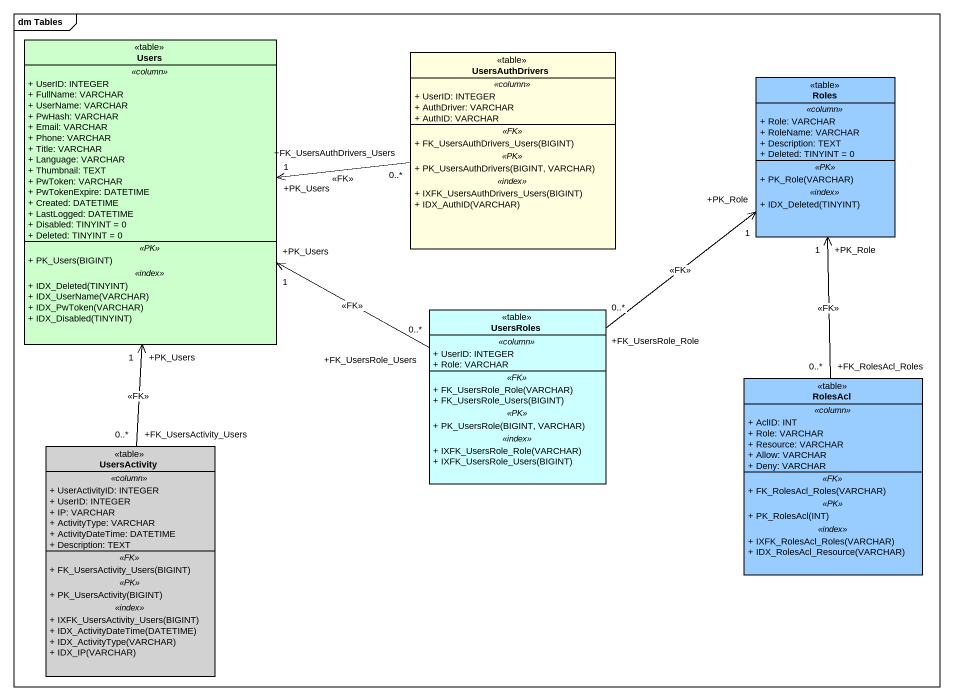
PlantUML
@startuml
mainframe dm Tables
hide circle
hide empty members
skinparam classAttributeIconSize 0
class Users <<table>> #CCFFCC {
  .. <<column>> ..
  + UserID: INTEGER
  + FullName: VARCHAR
  + UserName: VARCHAR
  + PwHash: VARCHAR
  + Email: VARCHAR
  + Phone: VARCHAR
  + Title: VARCHAR
  + Language: VARCHAR
  + Thumbnail: TEXT
  + PwToken: VARCHAR
  + PwTokenExpire: DATETIME
  + Created: DATETIME
  + LastLogged: DATETIME
  + Disabled: TINYINT = 0
  + Deleted: TINYINT = 0
  .. <<PK>> ..
  + PK_Users(BIGINT)
  .. <<index>> ..
  + IDX_Deleted(TINYINT)
  + IDX_UserName(VARCHAR)
  + IDX_PwToken(VARCHAR)
  + IDX_Disabled(TINYINT)
}
class UsersAuthDrivers <<table>> #FFFFE0 {
  .. <<column>> ..
  + UserID: INTEGER
  + AuthDriver: VARCHAR
  + AuthID: VARCHAR
  .. <<FK>> ..
  + FK_UsersAuthDrivers_Users(BIGINT)
  .. <<PK>> ..
  + PK_UsersAuthDrivers(BIGINT, VARCHAR)
  .. <<index>> ..
  + IXFK_UsersAuthDrivers_Users(BIGINT)
  + IDX_AuthID(VARCHAR)
}
class Roles <<table>> #99CCFF {
  .. <<column>> ..
  + Role: VARCHAR
  + RoleName: VARCHAR
  + Description: TEXT
  + Deleted: TINYINT = 0
  .. <<PK>> ..
  + PK_Role(VARCHAR)
  .. <<index>> ..
  + IDX_Deleted(TINYINT)
}
class UsersRoles <<table>> #CCFFFF {
  .. <<column>> ..
  + UserID: INTEGER
  + Role: VARCHAR
  .. <<FK>> ..
  + FK_UsersRole_Role(VARCHAR)
  + FK_UsersRole_Users(BIGINT)
  .. <<PK>> ..
  + PK_UsersRole(BIGINT, VARCHAR)
  .. <<index>> ..
  + IXFK_UsersRole_Role(VARCHAR)
  + IXFK_UsersRole_Users(BIGINT)
}
class RolesAcl <<table>> #99CCFF {
  .. <<column>> ..
  + AclID: INT
  + Role: VARCHAR
  + Resource: VARCHAR
  + Allow: VARCHAR
  + Deny: VARCHAR
  .. <<FK>> ..
  + FK_RolesAcl_Roles(VARCHAR)
  .. <<PK>> ..
  + PK_RolesAcl(INT)
  .. <<index>> ..
  + IXFK_RolesAcl_Roles(VARCHAR)
  + IDX_RolesAcl_Resource(VARCHAR)
}
class UsersActivity <<table>> #D2D2D2 {
  .. <<column>> ..
  + UserActivityID: INTEGER
  + UserID: INTEGER
  + IP: VARCHAR
  + ActivityType: VARCHAR
  + ActivityDateTime: DATETIME
  + Description: TEXT
  .. <<FK>> ..
  + FK_UsersActivity_Users(BIGINT)
  .. <<PK>> ..
  + PK_UsersActivity(BIGINT)
  .. <<index>> ..
  + IXFK_UsersActivity_Users(BIGINT)
  + IDX_ActivityDateTime(DATETIME)
  + IDX_ActivityType(VARCHAR)
  + IDX_IP(VARCHAR)
}
UsersAuthDrivers "+FK_UsersAuthDrivers_Users\n0..*" -left-> "+PK_Users\n1" Users : <<FK>>
UsersRoles "+FK_UsersRole_Users\n0..*" -left-> "+PK_Users\n1" Users : <<FK>>
UsersRoles "+FK_UsersRole_Role\n0..*" -up-> "+PK_Role\n1" Roles : <<FK>>
RolesAcl "+FK_RolesAcl_Roles\n0..*" -up-> "+PK_Role\n1" Roles : <<FK>>
UsersActivity "+FK_UsersActivity_Users\n0..*" -up-> "+PK_Users\n1" Users : <<FK>>
@enduml
